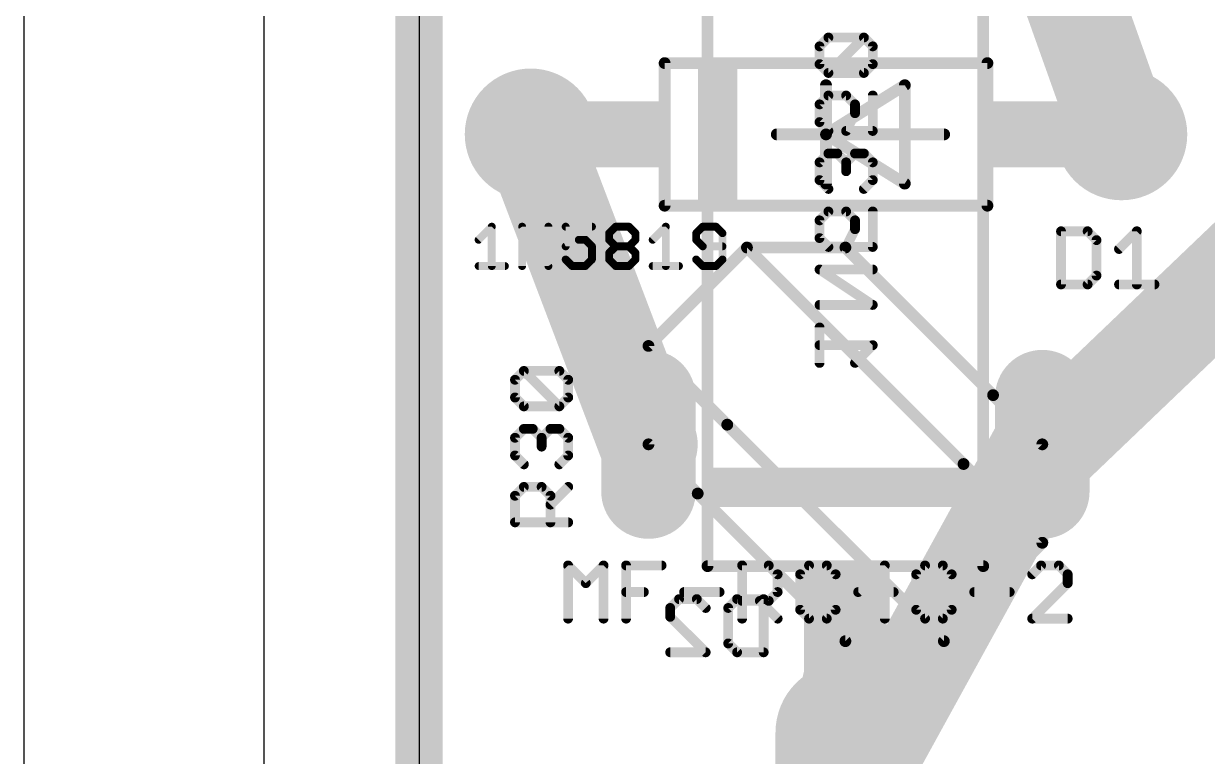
# Model space of a CAD drawing. Header units: inches. Extents: x -5 to 142, y -3 to 122.
# Drawn here: x -3.1 to 12.17, y 45.97 to 55.43 of the extents above; entities that cross this region are included whole.
import ezdxf

# ---------------------------------------------------------------- set-up
doc = ezdxf.new("R2010")
doc.units = ezdxf.units.IN
doc.header["$MEASUREMENT"] = 0
for name, color, linetype in [('1', 22, 'Continuous'), ('15', 22, 'Continuous'), ('16', 175, 'Continuous'), ('17', 82, 'Continuous'), ('2', 175, 'Continuous'), ('20', 7, 'Continuous'), ('21', 253, 'Continuous'), ('22', 253, 'Continuous'), ('25', 253, 'Continuous'), ('26', 253, 'Continuous'), ('27', 253, 'Continuous'), ('28', 253, 'Continuous'), ('51', 253, 'Continuous'), ('52', 253, 'Continuous')]:
    doc.layers.add(name, color=color, linetype=linetype)

# ---------------------------------------------------------------- blocks, each defined once
blk = doc.blocks.new('RECT')
blk.add_solid([(-0.5, -0.5), (0.5, -0.5), (-0.5, 0.5), (0.5, 0.5)])
blk = doc.blocks.new('ROUNDP')
at = {"const_width": 0.5}
blk.add_lwpolyline([(0, -0.25, 1), (0, 0.25, 1), (0, -0.25)], format="xyb", dxfattribs=at)
blk = doc.blocks.new('LONGP100')
at = {"const_width": 1}
blk.add_lwpolyline([(-0.5, 0), (0.5, 0)], dxfattribs=at)
at = {"const_width": 0.5}
for points in [[(-0.5, 0.25, 1), (-0.5, -0.25)], [(0.5, -0.25, 1), (0.5, 0.25)]]:
    blk.add_lwpolyline(points, format="xyb", dxfattribs=at)

msp = doc.modelspace()

# ---------------------------------------------------------------- linework, layer by layer
for points in [[(-3.1, -3.1), (142.1, -3.1), (142.1, 118.1), (-3.1, 118.1)], [(0, 0), (139, 0), (139, 115), (0, 115)], [(137, 106.5), (128, 106.5), (128, 85.5), (109.5, 85.5), (109.5, 80.5), (2, 80.5), (2, 34.5), (127, 34.5), (127, 9.5), (137, 9.5), (137, 34.5), (137, 80.5), (137, 85.5)]]:
    msp.add_lwpolyline(points, close=True)
at = {"layer": '1'}
for points, const_width in [([(2, 34.5), (2, 80.5)], 0.4064), ([(10.04, 56.865), (11.06, 54)], 1.27), ([(3.44, 54), (4.96, 50)], 1.27), ([(10.04, 50), (7.5, 45.38)], 1.27)]:
    msp.add_lwpolyline(points, dxfattribs=dict(at, const_width=const_width))
at = {"layer": '1', "const_width": 0.635}
for points in [[(3.7368, 54.1128, 1), (3.1432, 53.8872)], [(10.7609, 53.8935, 1), (11.3591, 54.1065)], [(10.3182, 49.847, 1), (9.7618, 50.153)], [(4.6632, 49.8872, 1), (5.2568, 50.1128)]]:
    msp.add_lwpolyline(points, format="xyb", dxfattribs=at)
at = {"layer": '15', "const_width": 0.6096}
msp.add_lwpolyline([(2, 80.5), (2, 34.5)], dxfattribs=at)
at = {"layer": '16'}
for points, const_width in [([(2, 34.5), (2, 80.5)], 0.4064), ([(10.1875, 50), (13.0625, 52.75)], 1.27), ([(10.04, 50), (10.1875, 50)], 1.27)]:
    msp.add_lwpolyline(points, dxfattribs=dict(at, const_width=const_width))
at = {"layer": '16', "const_width": 0.635}
for points in [[(10.04, 50.3175, 1), (10.04, 49.6825)], [(9.968, 50.2294, 1), (10.407, 49.7706)], [(10.1875, 49.6825, 1), (10.1875, 50.3175)]]:
    msp.add_lwpolyline(points, format="xyb", dxfattribs=at)
at = {"layer": '2', "const_width": 0.6096}
msp.add_lwpolyline([(2, 34.5), (2, 80.5)], dxfattribs=at)
at = {"layer": '20'}
msp.add_line((2, 80.5), (2, 34.5), dxfattribs=at)
at = {"layer": '21', "const_width": 0.1524}
for points in [[(5.168, 54.92), (9.332, 54.92)], [(5.168, 54.92), (5.168, 53.08)], [(9.332, 53.08), (9.332, 54.92)], [(7.25, 54), (8.266, 54.635)], [(7.25, 54.635), (7.25, 54)], [(8.266, 54.635), (8.266, 53.365)], [(6.615, 54), (7.25, 54)], [(8.266, 53.365), (7.25, 54)], [(7.25, 54), (8.774, 54)], [(7.25, 54), (7.25, 53.365)], [(9.332, 53.08), (5.168, 53.08)], [(4.96, 51.27), (6.23, 52.54)], [(6.23, 52.54), (9.024, 49.746)], [(7.5, 52.54), (6.23, 52.54)], [(9.405, 50.635), (7.5, 52.54)], [(8.77, 47.46), (5.976, 50.254)], [(7.5, 47.46), (5.595, 49.365)], [(10.04, 48.73), (8.77, 47.46)], [(8.77, 47.46), (7.5, 47.46)]]:
    msp.add_lwpolyline(points, dxfattribs=at)
at = {"layer": '21', "const_width": 0.0762}
for points in [[(5.168, 54.9581, 1), (5.168, 54.8819)], [(5.2061, 54.92, 1), (5.1299, 54.92)], [(9.3701, 54.92, 1), (9.2939, 54.92)], [(9.332, 54.8819, 1), (9.332, 54.9581)], [(7.2881, 54.635, 1), (7.2119, 54.635)], [(8.3041, 54.635, 1), (8.2279, 54.635)], [(8.2862, 54.6027, 1), (8.2458, 54.6673)], [(6.615, 54.0381, 1), (6.615, 53.9619)], [(7.2702, 54.0323, 1), (7.2298, 53.9677)], [(7.25, 54.0381, 1), (7.25, 53.9619)], [(7.2881, 54, 1), (7.2119, 54)], [(7.2298, 54.0323, 1), (7.2702, 53.9677)], [(7.25, 53.9619, 1), (7.25, 54.0381)], [(8.774, 53.9619, 1), (8.774, 54.0381)], [(7.2119, 54, 1), (7.2881, 54)], [(7.2119, 53.365, 1), (7.2881, 53.365)], [(8.2279, 53.365, 1), (8.3041, 53.365)], [(8.2458, 53.3327, 1), (8.2862, 53.3973)], [(5.168, 53.1181, 1), (5.168, 53.0419)], [(9.332, 53.0419, 1), (9.332, 53.1181)], [(5.1299, 53.08, 1), (5.2061, 53.08)], [(9.2939, 53.08, 1), (9.3701, 53.08)], [(6.23, 52.5781, 1), (6.23, 52.5019)], [(6.2569, 52.5669, 1), (6.2031, 52.5131)], [(6.2569, 52.5131, 1), (6.2031, 52.5669)], [(7.5269, 52.5669, 1), (7.4731, 52.5131)], [(7.5, 52.5019, 1), (7.5, 52.5781)], [(4.9331, 51.2969, 1), (4.9869, 51.2431)], [(9.3781, 50.6081, 1), (9.4319, 50.6619)], [(6.0029, 50.2809, 1), (5.9491, 50.2271)], [(8.9971, 49.7191, 1), (9.0509, 49.7729)], [(5.6219, 49.3919, 1), (5.5681, 49.3381)], [(10.0669, 48.7031, 1), (10.0131, 48.7569)], [(7.5, 47.4981, 1), (7.5, 47.4219)], [(7.4731, 47.4331, 1), (7.5269, 47.4869)], [(8.7431, 47.4869, 1), (8.7969, 47.4331)], [(8.7431, 47.4331, 1), (8.7969, 47.4869)], [(8.77, 47.4219, 1), (8.77, 47.4981)]]:
    msp.add_lwpolyline(points, format="xyb", dxfattribs=at)
at = {"layer": '22', "const_width": 0.1524}
for points in [[(5.722, 48.428), (5.722, 57.572)], [(9.278, 57.572), (9.278, 48.428)], [(5.722, 48.428), (9.278, 48.428)]]:
    msp.add_lwpolyline(points, dxfattribs=at)
at = {"layer": '22', "const_width": 0.0762}
for points in [[(5.722, 48.4661, 1), (5.722, 48.3899)], [(5.6839, 48.428, 1), (5.7601, 48.428)], [(9.2399, 48.428, 1), (9.3161, 48.428)], [(9.278, 48.3899, 1), (9.278, 48.4661)]]:
    msp.add_lwpolyline(points, format="xyb", dxfattribs=at)
at = {"layer": '25', "const_width": 0.127}
for points in [[(10.2815, 52.7499), (10.2815, 52.0635)], [(10.6247, 52.7499), (10.2815, 52.7499)], [(10.7391, 52.6355), (10.6247, 52.7499)], [(10.7391, 52.1779), (10.7391, 52.6355)], [(11.0299, 52.5211), (11.2587, 52.7499)], [(11.2587, 52.7499), (11.2587, 52.0635)], [(10.6247, 52.0635), (10.7391, 52.1779)], [(10.2815, 52.0635), (10.6247, 52.0635)], [(11.0299, 52.0635), (11.4875, 52.0635)], [(3.2379, 50.8333), (3.3523, 50.9477)], [(3.3523, 50.9477), (3.8099, 50.9477)], [(3.8099, 50.4901), (3.3523, 50.9477)], [(3.8099, 50.9477), (3.9243, 50.8333)], [(3.2379, 50.6045), (3.2379, 50.8333)], [(3.9243, 50.8333), (3.9243, 50.6045)], [(3.3523, 50.4901), (3.2379, 50.6045)], [(3.8099, 50.4901), (3.3523, 50.4901)], [(3.9243, 50.6045), (3.8099, 50.4901)], [(3.2379, 50.0849), (3.3523, 50.1993)], [(3.3523, 50.1993), (3.4667, 50.1993)], [(3.4667, 50.1993), (3.5811, 50.0849)], [(3.5811, 50.0849), (3.6955, 50.1993)], [(3.6955, 50.1993), (3.8099, 50.1993)], [(3.8099, 50.1993), (3.9243, 50.0849)], [(3.2379, 49.8561), (3.2379, 50.0849)], [(3.5811, 50.0849), (3.5811, 49.9705)], [(3.9243, 50.0849), (3.9243, 49.8561)], [(3.3523, 49.7417), (3.2379, 49.8561)], [(3.9243, 49.8561), (3.8099, 49.7417)], [(3.2379, 49.3364), (3.3523, 49.4508)], [(3.3523, 49.4508), (3.5811, 49.4508)], [(3.5811, 49.4508), (3.6955, 49.3364)], [(3.6955, 49.222), (3.9243, 49.4508)], [(3.2379, 48.9933), (3.2379, 49.3364)], [(3.6955, 49.3364), (3.6955, 48.9933)], [(3.9243, 48.9933), (3.2379, 48.9933)]]:
    msp.add_lwpolyline(points, dxfattribs=at)
at = {"layer": '25', "const_width": 0.0635}
for points in [[(10.3133, 52.7499, 1), (10.2498, 52.7499)], [(10.2815, 52.7816, 1), (10.2815, 52.7181)], [(10.6471, 52.7723, 1), (10.6022, 52.7274)], [(10.6247, 52.7181, 1), (10.6247, 52.7816)], [(10.7708, 52.6355, 1), (10.7073, 52.6355)], [(10.7166, 52.613, 1), (10.7615, 52.6579)], [(11.2905, 52.7499, 1), (11.227, 52.7499)], [(11.2812, 52.7274, 1), (11.2363, 52.7723)], [(11.0075, 52.5435, 1), (11.0524, 52.4986)], [(10.7615, 52.1554, 1), (10.7166, 52.2003)], [(10.2815, 52.0953, 1), (10.2815, 52.0318)], [(10.2498, 52.0635, 1), (10.3133, 52.0635)], [(10.6022, 52.086, 1), (10.6471, 52.041)], [(10.6247, 52.0318, 1), (10.6247, 52.0953)], [(10.7073, 52.1779, 1), (10.7708, 52.1779)], [(11.0299, 52.0953, 1), (11.0299, 52.0318)], [(11.227, 52.0635, 1), (11.2905, 52.0635)], [(11.4875, 52.0318, 1), (11.4875, 52.0953)], [(3.3523, 50.9794, 1), (3.3523, 50.9159)], [(3.3748, 50.9701, 1), (3.3299, 50.9252)], [(3.3748, 50.9252, 1), (3.3299, 50.9701)], [(3.8324, 50.9701, 1), (3.7875, 50.9252)], [(3.8099, 50.9159, 1), (3.8099, 50.9794)], [(3.2697, 50.8333, 1), (3.2062, 50.8333)], [(3.2155, 50.8557, 1), (3.2604, 50.8108)], [(3.9561, 50.8333, 1), (3.8926, 50.8333)], [(3.9018, 50.8108, 1), (3.9468, 50.8557)], [(3.2062, 50.6045, 1), (3.2697, 50.6045)], [(3.2604, 50.6269, 1), (3.2155, 50.582)], [(3.3523, 50.5218, 1), (3.3523, 50.4583)], [(3.3299, 50.4676, 1), (3.3748, 50.5125)], [(3.7875, 50.5125, 1), (3.8324, 50.4676)], [(3.7875, 50.4676, 1), (3.8324, 50.5125)], [(3.8099, 50.4583, 1), (3.8099, 50.5218)], [(3.8926, 50.6045, 1), (3.9561, 50.6045)], [(3.9468, 50.582, 1), (3.9018, 50.6269)], [(3.3523, 50.231, 1), (3.3523, 50.1675)], [(3.3748, 50.1768, 1), (3.3299, 50.2217)], [(3.4892, 50.2217, 1), (3.4443, 50.1768)], [(3.4667, 50.1675, 1), (3.4667, 50.231)], [(3.6955, 50.231, 1), (3.6955, 50.1675)], [(3.718, 50.1768, 1), (3.6731, 50.2217)], [(3.8324, 50.2217, 1), (3.7875, 50.1768)], [(3.8099, 50.1675, 1), (3.8099, 50.231)], [(3.2697, 50.0849, 1), (3.2062, 50.0849)], [(3.2155, 50.1073, 1), (3.2604, 50.0624)], [(3.6129, 50.0849, 1), (3.5494, 50.0849)], [(3.5587, 50.1073, 1), (3.6036, 50.0624)], [(3.5587, 50.0624, 1), (3.6036, 50.1073)], [(3.9561, 50.0849, 1), (3.8926, 50.0849)], [(3.9018, 50.0624, 1), (3.9468, 50.1073)], [(3.5494, 49.9705, 1), (3.6129, 49.9705)], [(3.2062, 49.8561, 1), (3.2697, 49.8561)], [(3.2604, 49.8785, 1), (3.2155, 49.8336)], [(3.3299, 49.7192, 1), (3.3748, 49.7641)], [(3.7875, 49.7641, 1), (3.8324, 49.7192)], [(3.8926, 49.8561, 1), (3.9561, 49.8561)], [(3.9468, 49.8336, 1), (3.9018, 49.8785)], [(3.3523, 49.4826, 1), (3.3523, 49.4191)], [(3.3748, 49.4284, 1), (3.3299, 49.4733)], [(3.6036, 49.4733, 1), (3.5587, 49.4284)], [(3.5811, 49.4191, 1), (3.5811, 49.4826)], [(3.9468, 49.4284, 1), (3.9018, 49.4733)], [(3.2697, 49.3364, 1), (3.2062, 49.3364)], [(3.2155, 49.3589, 1), (3.2604, 49.314)], [(3.7273, 49.3364, 1), (3.6638, 49.3364)], [(3.6731, 49.314, 1), (3.718, 49.3589)], [(3.6731, 49.2445, 1), (3.718, 49.1996)], [(3.2379, 49.025, 1), (3.2379, 48.9615)], [(3.2062, 48.9933, 1), (3.2697, 48.9933)], [(3.6638, 48.9933, 1), (3.7273, 48.9933)], [(3.9243, 48.9615, 1), (3.9243, 49.025)]]:
    msp.add_lwpolyline(points, format="xyb", dxfattribs=at)
at = {"layer": '26', "const_width": 0.0635}
for points in [[(5.2717, 47.8882, 1), (5.2082, 47.8882)], [(5.3544, 48.0344, 1), (5.3544, 47.9709)], [(5.3768, 47.9802, 1), (5.3319, 48.0251)], [(5.6056, 48.0251, 1), (5.5607, 47.9802)], [(5.5832, 47.9709, 1), (5.5832, 48.0344)], [(6.0202, 47.8882, 1), (5.9567, 47.8882)], [(6.1028, 48.0344, 1), (6.1028, 47.9709)], [(6.1253, 47.9802, 1), (6.0804, 48.0251)], [(6.4778, 48.0026, 1), (6.4143, 48.0026)], [(6.446, 47.9709, 1), (6.446, 48.0344)], [(5.2082, 47.7738, 1), (5.2717, 47.7738)], [(5.2175, 47.9107, 1), (5.2624, 47.8658)], [(5.2624, 47.7963, 1), (5.2175, 47.7514)], [(5.6751, 47.8658, 1), (5.72, 47.9107)], [(5.966, 47.9107, 1), (6.0109, 47.8658)], [(6.0109, 47.4531, 1), (5.966, 47.4082)], [(5.24, 47.348, 1), (5.24, 47.2845)], [(5.6751, 47.2938, 1), (5.72, 47.3387)], [(5.6976, 47.2845, 1), (5.6976, 47.348)], [(5.9567, 47.4306, 1), (6.0202, 47.4306)], [(6.1028, 47.348, 1), (6.1028, 47.2845)], [(6.0804, 47.2938, 1), (6.1253, 47.3387)], [(6.4143, 47.3163, 1), (6.4778, 47.3163)], [(6.446, 47.2845, 1), (6.446, 47.348)]]:
    msp.add_lwpolyline(points, format="xyb", dxfattribs=at)
at = {"layer": '26', "const_width": 0.127}
for points in [[(5.24, 47.8882), (5.3544, 48.0026)], [(5.24, 47.7738), (5.24, 47.8882)], [(5.3544, 48.0026), (5.5832, 48.0026)], [(5.5832, 48.0026), (5.6976, 47.8882)], [(5.9884, 47.8882), (6.1028, 48.0026)], [(5.9884, 47.4306), (5.9884, 47.8882)], [(6.1028, 48.0026), (6.446, 48.0026)], [(6.446, 48.0026), (6.446, 47.3163)], [(5.6976, 47.3163), (5.24, 47.7738)], [(6.1028, 47.3163), (5.9884, 47.4306)], [(5.24, 47.3163), (5.6976, 47.3163)], [(6.446, 47.3163), (6.1028, 47.3163)]]:
    msp.add_lwpolyline(points, dxfattribs=at)
at = {"layer": '27'}
for points, const_width in [([(2.7688, 52.6398), (2.9383, 52.8092)], 0.1016), ([(2.9383, 52.8092), (2.9383, 52.3008)], 0.1016), ([(3.3301, 52.3008), (3.3301, 52.8092)], 0.1016), ([(3.3301, 52.8092), (3.6691, 52.3008)], 0.1016), ([(3.6691, 52.3008), (3.6691, 52.8092)], 0.1016), ([(4.2304, 52.8092), (3.8914, 52.8092)], 0.1016), ([(3.8914, 52.8092), (3.8914, 52.555)], 0.1016), ([(4.4527, 52.7245), (4.5375, 52.8092)], 0.1016), ([(4.5375, 52.8092), (4.7069, 52.8092)], 0.1016), ([(4.7069, 52.8092), (4.7917, 52.7245)], 0.1016), ([(5.014, 52.6398), (5.1835, 52.8092)], 0.1016), ([(5.1835, 52.8092), (5.1835, 52.3008)], 0.1016), ([(5.6601, 52.8092), (5.5753, 52.7245)], 0.1016), ([(5.8296, 52.8092), (5.6601, 52.8092)], 0.1016), ([(5.9143, 52.7245), (5.8296, 52.8092)], 0.1016), ([(3.8914, 52.555), (4.0609, 52.6398)], 0.1016), ([(4.0609, 52.6398), (4.1456, 52.6398)], 0.1016), ([(4.1456, 52.6398), (4.2304, 52.555)], 0.1016), ([(4.4527, 52.6398), (4.4527, 52.7245)], 0.1016), ([(4.5375, 52.555), (4.4527, 52.6398)], 0.1016), ([(4.7917, 52.6398), (4.7069, 52.555)], 0.1016), ([(4.7917, 52.7245), (4.7917, 52.6398)], 0.1016), ([(5.5753, 52.7245), (5.5753, 52.6398)], 0.1016), ([(5.5753, 52.6398), (5.6601, 52.555)], 0.1016), ([(5.9143, 52.3855), (5.9143, 52.7245)], 0.1016), ([(4.2304, 52.555), (4.2304, 52.3855)], 0.1016), ([(4.4527, 52.4703), (4.5375, 52.555)], 0.1016), ([(4.5375, 52.555), (4.7069, 52.555)], 0.1016), ([(4.7069, 52.555), (4.7917, 52.4703)], 0.1016), ([(5.6601, 52.555), (5.9143, 52.555)], 0.1016), ([(3.9762, 52.3008), (3.8914, 52.3855)], 0.1016), ([(4.2304, 52.3855), (4.1456, 52.3008)], 0.1016), ([(4.4527, 52.3855), (4.4527, 52.4703)], 0.1016), ([(4.5375, 52.3008), (4.4527, 52.3855)], 0.1016), ([(4.7917, 52.3855), (4.7069, 52.3008)], 0.1016), ([(4.7917, 52.4703), (4.7917, 52.3855)], 0.1016), ([(5.5753, 52.3855), (5.6601, 52.3008)], 0.1016), ([(5.8296, 52.3008), (5.9143, 52.3855)], 0.1016), ([(2.7688, 52.3008), (3.1078, 52.3008)], 0.1016), ([(4.1456, 52.3008), (3.9762, 52.3008)], 0.1016), ([(4.7069, 52.3008), (4.5375, 52.3008)], 0.1016), ([(5.014, 52.3008), (5.353, 52.3008)], 0.1016), ([(5.6601, 52.3008), (5.8296, 52.3008)], 0.1016), ([(3.9228, 47.7507), (3.9228, 48.4371)], 0.127), ([(3.9228, 48.4371), (4.1516, 48.2083)], 0.127), ([(4.1516, 48.2083), (4.3803, 48.4371)], 0.127), ([(4.3803, 48.4371), (4.3803, 47.7507)], 0.127), ([(4.6712, 47.7507), (4.6712, 48.4371)], 0.127), ([(4.6712, 48.4371), (5.1288, 48.4371)], 0.127), ([(6.168, 47.7507), (6.168, 48.4371)], 0.127), ([(6.168, 48.4371), (6.5112, 48.4371)], 0.127), ([(6.5112, 48.4371), (6.6256, 48.3227)], 0.127), ([(6.9164, 48.3227), (7.0308, 48.4371)], 0.127), ([(7.0308, 48.4371), (7.2596, 48.4371)], 0.127), ([(7.2596, 48.4371), (7.374, 48.3227)], 0.127), ([(8.008, 48.4371), (7.6648, 48.0939)], 0.127), ([(8.008, 47.7507), (8.008, 48.4371)], 0.127), ([(8.4133, 48.3227), (8.5277, 48.4371)], 0.127), ([(8.5277, 48.4371), (8.7564, 48.4371)], 0.127), ([(8.7564, 48.4371), (8.8708, 48.3227)], 0.127), ([(10.0245, 48.4371), (9.9101, 48.3227)], 0.127), ([(10.2533, 48.4371), (10.0245, 48.4371)], 0.127), ([(10.3677, 48.3227), (10.2533, 48.4371)], 0.127), ([(6.6256, 48.3227), (6.6256, 48.0939)], 0.127), ([(6.9164, 47.8651), (6.9164, 48.3227)], 0.127), ([(6.9164, 47.8651), (7.374, 48.3227)], 0.127), ([(7.374, 48.3227), (7.374, 47.8651)], 0.127), ([(8.4133, 47.8651), (8.4133, 48.3227)], 0.127), ([(8.4133, 47.8651), (8.8708, 48.3227)], 0.127), ([(8.8708, 48.3227), (8.8708, 47.8651)], 0.127), ([(9.9101, 47.7507), (10.3677, 48.2083)], 0.127), ([(10.3677, 48.2083), (10.3677, 48.3227)], 0.127), ([(4.6712, 48.0939), (4.9, 48.0939)], 0.127), ([(5.4196, 48.0939), (5.8772, 48.0939)], 0.127), ([(6.6256, 48.0939), (6.5112, 47.9795)], 0.127), ([(7.6648, 48.0939), (8.1224, 48.0939)], 0.127), ([(9.1617, 48.0939), (9.6193, 48.0939)], 0.127), ([(6.5112, 47.9795), (6.168, 47.9795)], 0.127), ([(6.3968, 47.9795), (6.6256, 47.7507)], 0.127), ([(7.0308, 47.7507), (6.9164, 47.8651)], 0.127), ([(7.2596, 47.7507), (7.0308, 47.7507)], 0.127), ([(7.374, 47.8651), (7.2596, 47.7507)], 0.127), ([(8.5277, 47.7507), (8.4133, 47.8651)], 0.127), ([(8.7564, 47.7507), (8.5277, 47.7507)], 0.127), ([(8.8708, 47.8651), (8.7564, 47.7507)], 0.127), ([(10.3677, 47.7507), (9.9101, 47.7507)], 0.127)]:
    msp.add_lwpolyline(points, dxfattribs=dict(at, const_width=const_width))
for points, const_width in [([(2.9637, 52.8092, 1), (2.9129, 52.8092)], 0.0508), ([(2.9562, 52.7913, 1), (2.9203, 52.8272)], 0.0508), ([(3.3555, 52.8092, 1), (3.3047, 52.8092)], 0.0508), ([(3.3512, 52.8233, 1), (3.309, 52.7951)], 0.0508), ([(3.6945, 52.8092, 1), (3.6437, 52.8092)], 0.0508), ([(3.8914, 52.8346, 1), (3.8914, 52.7838)], 0.0508), ([(3.9168, 52.8092, 1), (3.866, 52.8092)], 0.0508), ([(4.2304, 52.7838, 1), (4.2304, 52.8346)], 0.0508), ([(4.5375, 52.8346, 1), (4.5375, 52.7838)], 0.0508), ([(4.5554, 52.7913, 1), (4.5195, 52.8272)], 0.0508), ([(4.7249, 52.8272, 1), (4.689, 52.7913)], 0.0508), ([(4.7069, 52.7838, 1), (4.7069, 52.8346)], 0.0508), ([(5.2089, 52.8092, 1), (5.1581, 52.8092)], 0.0508), ([(5.2015, 52.7913, 1), (5.1656, 52.8272)], 0.0508), ([(5.6601, 52.8346, 1), (5.6601, 52.7838)], 0.0508), ([(5.678, 52.7913, 1), (5.6421, 52.8272)], 0.0508), ([(5.8475, 52.8272, 1), (5.8116, 52.7913)], 0.0508), ([(5.8296, 52.7838, 1), (5.8296, 52.8346)], 0.0508), ([(2.7508, 52.6577, 1), (2.7868, 52.6218)], 0.0508), ([(4.0609, 52.6652, 1), (4.0609, 52.6144)], 0.0508), ([(4.0723, 52.617, 1), (4.0495, 52.6625)], 0.0508), ([(4.1636, 52.6577, 1), (4.1277, 52.6218)], 0.0508), ([(4.1456, 52.6144, 1), (4.1456, 52.6652)], 0.0508), ([(4.4781, 52.7245, 1), (4.4273, 52.7245)], 0.0508), ([(4.4348, 52.7425, 1), (4.4707, 52.7065)], 0.0508), ([(4.4707, 52.6577, 1), (4.4348, 52.6218)], 0.0508), ([(4.8171, 52.7245, 1), (4.7663, 52.7245)], 0.0508), ([(4.7737, 52.7065, 1), (4.8096, 52.7425)], 0.0508), ([(4.8096, 52.6218, 1), (4.7737, 52.6577)], 0.0508), ([(4.9961, 52.6577, 1), (5.032, 52.6218)], 0.0508), ([(5.6007, 52.7245, 1), (5.5499, 52.7245)], 0.0508), ([(5.5574, 52.7425, 1), (5.5933, 52.7065)], 0.0508), ([(5.5933, 52.6577, 1), (5.5574, 52.6218)], 0.0508), ([(5.9397, 52.7245, 1), (5.8889, 52.7245)], 0.0508), ([(5.8963, 52.7065, 1), (5.9323, 52.7425)], 0.0508), ([(3.866, 52.555, 1), (3.9168, 52.555)], 0.0508), ([(3.8801, 52.5777, 1), (3.9028, 52.5323)], 0.0508), ([(4.2558, 52.555, 1), (4.205, 52.555)], 0.0508), ([(4.2124, 52.5371, 1), (4.2483, 52.573)], 0.0508), ([(4.4273, 52.6398, 1), (4.4781, 52.6398)], 0.0508), ([(4.5375, 52.5804, 1), (4.5375, 52.5296)], 0.0508), ([(4.5554, 52.5371, 1), (4.5195, 52.573)], 0.0508), ([(4.5195, 52.5371, 1), (4.5554, 52.573)], 0.0508), ([(4.7249, 52.573, 1), (4.689, 52.5371)], 0.0508), ([(4.689, 52.573, 1), (4.7249, 52.5371)], 0.0508), ([(4.7069, 52.5296, 1), (4.7069, 52.5804)], 0.0508), ([(4.7663, 52.6398, 1), (4.8171, 52.6398)], 0.0508), ([(5.5499, 52.6398, 1), (5.6007, 52.6398)], 0.0508), ([(5.6601, 52.5804, 1), (5.6601, 52.5296)], 0.0508), ([(5.6421, 52.5371, 1), (5.678, 52.573)], 0.0508), ([(5.9143, 52.5296, 1), (5.9143, 52.5804)], 0.0508), ([(3.9094, 52.4035, 1), (3.8735, 52.3676)], 0.0508), ([(4.205, 52.3855, 1), (4.2558, 52.3855)], 0.0508), ([(4.2483, 52.3676, 1), (4.2124, 52.4035)], 0.0508), ([(4.4781, 52.4703, 1), (4.4273, 52.4703)], 0.0508), ([(4.4273, 52.3855, 1), (4.4781, 52.3855)], 0.0508), ([(4.4348, 52.4882, 1), (4.4707, 52.4523)], 0.0508), ([(4.4707, 52.4035, 1), (4.4348, 52.3676)], 0.0508), ([(4.8171, 52.4703, 1), (4.7663, 52.4703)], 0.0508), ([(4.7663, 52.3855, 1), (4.8171, 52.3855)], 0.0508), ([(4.7737, 52.4523, 1), (4.8096, 52.4882)], 0.0508), ([(4.8096, 52.3676, 1), (4.7737, 52.4035)], 0.0508), ([(5.5933, 52.4035, 1), (5.5574, 52.3676)], 0.0508), ([(5.8889, 52.3855, 1), (5.9397, 52.3855)], 0.0508), ([(5.9323, 52.3676, 1), (5.8963, 52.4035)], 0.0508), ([(2.7688, 52.3262, 1), (2.7688, 52.2754)], 0.0508), ([(2.9129, 52.3008, 1), (2.9637, 52.3008)], 0.0508), ([(3.1078, 52.2754, 1), (3.1078, 52.3262)], 0.0508), ([(3.3047, 52.3008, 1), (3.3555, 52.3008)], 0.0508), ([(3.6437, 52.3008, 1), (3.6945, 52.3008)], 0.0508), ([(3.6479, 52.2867, 1), (3.6902, 52.3149)], 0.0508), ([(3.9762, 52.3262, 1), (3.9762, 52.2754)], 0.0508), ([(3.9582, 52.2828, 1), (3.9941, 52.3188)], 0.0508), ([(4.1277, 52.3188, 1), (4.1636, 52.2828)], 0.0508), ([(4.1456, 52.2754, 1), (4.1456, 52.3262)], 0.0508), ([(4.5375, 52.3262, 1), (4.5375, 52.2754)], 0.0508), ([(4.5195, 52.2828, 1), (4.5554, 52.3188)], 0.0508), ([(4.689, 52.3188, 1), (4.7249, 52.2828)], 0.0508), ([(4.7069, 52.2754, 1), (4.7069, 52.3262)], 0.0508), ([(5.014, 52.3262, 1), (5.014, 52.2754)], 0.0508), ([(5.1581, 52.3008, 1), (5.2089, 52.3008)], 0.0508), ([(5.353, 52.2754, 1), (5.353, 52.3262)], 0.0508), ([(5.6601, 52.3262, 1), (5.6601, 52.2754)], 0.0508), ([(5.6421, 52.2828, 1), (5.678, 52.3188)], 0.0508), ([(5.8116, 52.3188, 1), (5.8475, 52.2828)], 0.0508), ([(5.8296, 52.2754, 1), (5.8296, 52.3262)], 0.0508), ([(3.9545, 48.4371, 1), (3.891, 48.4371)], 0.0635), ([(3.9452, 48.4595, 1), (3.9003, 48.4146)], 0.0635), ([(4.4121, 48.4371, 1), (4.3486, 48.4371)], 0.0635), ([(4.4028, 48.4146, 1), (4.3579, 48.4595)], 0.0635), ([(4.7029, 48.4371, 1), (4.6394, 48.4371)], 0.0635), ([(4.6712, 48.4688, 1), (4.6712, 48.4053)], 0.0635), ([(5.1288, 48.4053, 1), (5.1288, 48.4688)], 0.0635), ([(6.168, 48.4688, 1), (6.168, 48.4053)], 0.0635), ([(6.1998, 48.4371, 1), (6.1363, 48.4371)], 0.0635), ([(6.5336, 48.4595, 1), (6.4887, 48.4146)], 0.0635), ([(6.5112, 48.4053, 1), (6.5112, 48.4688)], 0.0635), ([(7.0308, 48.4688, 1), (7.0308, 48.4053)], 0.0635), ([(7.0533, 48.4146, 1), (7.0084, 48.4595)], 0.0635), ([(7.2821, 48.4595, 1), (7.2372, 48.4146)], 0.0635), ([(7.2596, 48.4053, 1), (7.2596, 48.4688)], 0.0635), ([(8.0398, 48.4371, 1), (7.9763, 48.4371)], 0.0635), ([(8.0305, 48.4146, 1), (7.9856, 48.4595)], 0.0635), ([(8.5277, 48.4688, 1), (8.5277, 48.4053)], 0.0635), ([(8.5501, 48.4146, 1), (8.5052, 48.4595)], 0.0635), ([(8.7789, 48.4595, 1), (8.734, 48.4146)], 0.0635), ([(8.7564, 48.4053, 1), (8.7564, 48.4688)], 0.0635), ([(10.0245, 48.4688, 1), (10.0245, 48.4053)], 0.0635), ([(10.0469, 48.4146, 1), (10.002, 48.4595)], 0.0635), ([(10.2757, 48.4595, 1), (10.2308, 48.4146)], 0.0635), ([(10.2533, 48.4053, 1), (10.2533, 48.4688)], 0.0635), ([(4.1291, 48.2307, 1), (4.174, 48.1858)], 0.0635), ([(4.1291, 48.1858, 1), (4.174, 48.2307)], 0.0635), ([(6.6573, 48.3227, 1), (6.5938, 48.3227)], 0.0635), ([(6.6031, 48.3002, 1), (6.648, 48.3451)], 0.0635), ([(6.9482, 48.3227, 1), (6.8847, 48.3227)], 0.0635), ([(6.894, 48.3451, 1), (6.9389, 48.3002)], 0.0635), ([(7.4058, 48.3227, 1), (7.3423, 48.3227)], 0.0635), ([(7.3516, 48.3002, 1), (7.3965, 48.3451)], 0.0635), ([(7.3965, 48.3002, 1), (7.3516, 48.3451)], 0.0635), ([(8.445, 48.3227, 1), (8.3815, 48.3227)], 0.0635), ([(8.3908, 48.3451, 1), (8.4357, 48.3002)], 0.0635), ([(8.9026, 48.3227, 1), (8.8391, 48.3227)], 0.0635), ([(8.8484, 48.3002, 1), (8.8933, 48.3451)], 0.0635), ([(8.8933, 48.3002, 1), (8.8484, 48.3451)], 0.0635), ([(9.8876, 48.3451, 1), (9.9325, 48.3002)], 0.0635), ([(10.3994, 48.3227, 1), (10.3359, 48.3227)], 0.0635), ([(10.3452, 48.3002, 1), (10.3901, 48.3451)], 0.0635), ([(10.3901, 48.1858, 1), (10.3452, 48.2307)], 0.0635), ([(4.6712, 48.1256, 1), (4.6712, 48.0621)], 0.0635), ([(4.9, 48.0621, 1), (4.9, 48.1256)], 0.0635), ([(5.4196, 48.1256, 1), (5.4196, 48.0621)], 0.0635), ([(5.8772, 48.0621, 1), (5.8772, 48.1256)], 0.0635), ([(6.5938, 48.0939, 1), (6.6573, 48.0939)], 0.0635), ([(6.648, 48.0714, 1), (6.6031, 48.1163)], 0.0635), ([(7.6648, 48.1256, 1), (7.6648, 48.0621)], 0.0635), ([(7.6424, 48.1163, 1), (7.6873, 48.0714)], 0.0635), ([(8.1224, 48.0621, 1), (8.1224, 48.1256)], 0.0635), ([(9.1617, 48.1256, 1), (9.1617, 48.0621)], 0.0635), ([(9.6193, 48.0621, 1), (9.6193, 48.1256)], 0.0635), ([(10.3359, 48.2083, 1), (10.3994, 48.2083)], 0.0635), ([(6.168, 48.0112, 1), (6.168, 47.9477)], 0.0635), ([(6.4193, 48.0019, 1), (6.3743, 47.957)], 0.0635), ([(6.4887, 48.0019, 1), (6.5336, 47.957)], 0.0635), ([(6.5112, 47.9477, 1), (6.5112, 48.0112)], 0.0635), ([(6.6031, 47.7282, 1), (6.648, 47.7732)], 0.0635), ([(6.8847, 47.8651, 1), (6.9482, 47.8651)], 0.0635), ([(6.9389, 47.8875, 1), (6.894, 47.8426)], 0.0635), ([(6.894, 47.8875, 1), (6.9389, 47.8426)], 0.0635), ([(7.0308, 47.7825, 1), (7.0308, 47.7189)], 0.0635), ([(7.0084, 47.7282, 1), (7.0533, 47.7732)], 0.0635), ([(7.2372, 47.7732, 1), (7.2821, 47.7282)], 0.0635), ([(7.2596, 47.7189, 1), (7.2596, 47.7825)], 0.0635), ([(7.3423, 47.8651, 1), (7.4058, 47.8651)], 0.0635), ([(7.3965, 47.8426, 1), (7.3516, 47.8875)], 0.0635), ([(8.3815, 47.8651, 1), (8.445, 47.8651)], 0.0635), ([(8.4357, 47.8875, 1), (8.3908, 47.8426)], 0.0635), ([(8.3908, 47.8875, 1), (8.4357, 47.8426)], 0.0635), ([(8.5277, 47.7825, 1), (8.5277, 47.7189)], 0.0635), ([(8.5052, 47.7282, 1), (8.5501, 47.7732)], 0.0635), ([(8.734, 47.7732, 1), (8.7789, 47.7282)], 0.0635), ([(8.7564, 47.7189, 1), (8.7564, 47.7825)], 0.0635), ([(8.8391, 47.8651, 1), (8.9026, 47.8651)], 0.0635), ([(8.8933, 47.8426, 1), (8.8484, 47.8875)], 0.0635), ([(9.9101, 47.7825, 1), (9.9101, 47.7189)], 0.0635), ([(9.8876, 47.7732, 1), (9.9325, 47.7282)], 0.0635), ([(10.3677, 47.7189, 1), (10.3677, 47.7825)], 0.0635), ([(3.891, 47.7507, 1), (3.9545, 47.7507)], 0.0635), ([(4.3486, 47.7507, 1), (4.4121, 47.7507)], 0.0635), ([(4.6394, 47.7507, 1), (4.7029, 47.7507)], 0.0635), ([(6.1363, 47.7507, 1), (6.1998, 47.7507)], 0.0635), ([(7.9763, 47.7507, 1), (8.0398, 47.7507)], 0.0635)]:
    msp.add_lwpolyline(points, format="xyb", dxfattribs=dict(at, const_width=const_width))
at = {"layer": '28', "const_width": 0.127}
for points in [[(7.2809, 55.2504), (7.1665, 55.136)], [(7.7385, 55.2504), (7.2809, 55.2504)], [(7.2809, 54.7928), (7.7385, 55.2504)], [(7.8529, 55.136), (7.7385, 55.2504)], [(7.1665, 55.136), (7.1665, 54.9072)], [(7.8529, 54.9072), (7.8529, 55.136)], [(7.1665, 54.9072), (7.2809, 54.7928)], [(7.7385, 54.7928), (7.8529, 54.9072)], [(7.2809, 54.7928), (7.7385, 54.7928)], [(7.2809, 54.502), (7.1665, 54.3876)], [(7.5097, 54.502), (7.2809, 54.502)], [(7.6241, 54.3876), (7.5097, 54.502)], [(7.8529, 54.502), (7.8529, 54.0444)], [(7.1665, 54.3876), (7.1665, 54.1588)], [(7.6241, 54.2732), (7.6241, 54.3876)], [(7.1665, 54.1588), (7.2809, 54.0444)], [(7.5097, 54.0444), (7.6241, 54.2732)], [(7.8529, 54.0444), (7.5097, 54.0444)], [(7.2809, 53.7536), (7.1665, 53.6392)], [(7.3953, 53.7536), (7.2809, 53.7536)], [(7.5097, 53.6392), (7.3953, 53.7536)], [(7.6241, 53.7536), (7.5097, 53.6392)], [(7.7385, 53.7536), (7.6241, 53.7536)], [(7.8529, 53.6392), (7.7385, 53.7536)], [(7.1665, 53.6392), (7.1665, 53.4104)], [(7.5097, 53.6392), (7.5097, 53.5248)], [(7.8529, 53.4104), (7.8529, 53.6392)], [(7.1665, 53.4104), (7.2809, 53.296)], [(7.7385, 53.296), (7.8529, 53.4104)], [(7.2809, 53.0052), (7.1665, 52.8908)], [(7.5097, 53.0052), (7.2809, 53.0052)], [(7.6241, 52.8908), (7.5097, 53.0052)], [(7.8529, 53.0052), (7.8529, 52.5476)], [(7.1665, 52.8908), (7.1665, 52.662)], [(7.5097, 52.5476), (7.6241, 52.7764)], [(7.6241, 52.7764), (7.6241, 52.8908)], [(7.1665, 52.662), (7.2809, 52.5476)], [(7.8529, 52.5476), (7.5097, 52.5476)], [(7.8529, 51.7992), (7.1665, 52.2568)], [(7.1665, 52.2568), (7.8529, 52.2568)], [(7.1665, 51.7992), (7.8529, 51.7992)], [(7.1665, 51.0508), (7.1665, 51.5083)], [(7.8529, 51.2795), (7.1665, 51.2795)], [(7.6241, 51.0508), (7.8529, 51.2795)]]:
    msp.add_lwpolyline(points, dxfattribs=at)
at = {"layer": '28', "const_width": 0.0635}
for points in [[(7.2809, 55.2822, 1), (7.2809, 55.2187)], [(7.3033, 55.228, 1), (7.2584, 55.2729)], [(7.7609, 55.2729, 1), (7.716, 55.228)], [(7.7609, 55.228, 1), (7.716, 55.2729)], [(7.7385, 55.2187, 1), (7.7385, 55.2822)], [(7.1982, 55.136, 1), (7.1348, 55.136)], [(7.144, 55.1585, 1), (7.189, 55.1136)], [(7.8846, 55.136, 1), (7.8211, 55.136)], [(7.8304, 55.1136, 1), (7.8753, 55.1585)], [(7.189, 54.9297, 1), (7.144, 54.8848)], [(7.8753, 54.8848, 1), (7.8304, 54.9297)], [(7.1348, 54.9072, 1), (7.1982, 54.9072)], [(7.2809, 54.8246, 1), (7.2809, 54.7611)], [(7.2584, 54.8153, 1), (7.3033, 54.7704)], [(7.2584, 54.7704, 1), (7.3033, 54.8153)], [(7.716, 54.8153, 1), (7.7609, 54.7704)], [(7.7385, 54.7611, 1), (7.7385, 54.8246)], [(7.8211, 54.9072, 1), (7.8846, 54.9072)], [(7.2809, 54.5338, 1), (7.2809, 54.4703)], [(7.3033, 54.4796, 1), (7.2584, 54.5245)], [(7.5321, 54.5245, 1), (7.4872, 54.4796)], [(7.5097, 54.4703, 1), (7.5097, 54.5338)], [(7.8846, 54.502, 1), (7.8211, 54.502)], [(7.1982, 54.3876, 1), (7.1348, 54.3876)], [(7.144, 54.4101, 1), (7.189, 54.3652)], [(7.6558, 54.3876, 1), (7.5923, 54.3876)], [(7.6016, 54.3652, 1), (7.6465, 54.4101)], [(7.189, 54.1813, 1), (7.144, 54.1364)], [(7.5923, 54.2732, 1), (7.6558, 54.2732)], [(7.6525, 54.259, 1), (7.5957, 54.2874)], [(7.1348, 54.1588, 1), (7.1982, 54.1588)], [(7.2584, 54.022, 1), (7.3033, 54.0669)], [(7.5097, 54.0762, 1), (7.5097, 54.0127)], [(7.4813, 54.0586, 1), (7.5381, 54.0302)], [(7.8211, 54.0444, 1), (7.8846, 54.0444)], [(7.8529, 54.0127, 1), (7.8529, 54.0762)], [(7.2809, 53.7853, 1), (7.2809, 53.7218)], [(7.3033, 53.7311, 1), (7.2584, 53.776)], [(7.4177, 53.776, 1), (7.3728, 53.7311)], [(7.3953, 53.7218, 1), (7.3953, 53.7853)], [(7.6241, 53.7853, 1), (7.6241, 53.7218)], [(7.6465, 53.7311, 1), (7.6016, 53.776)], [(7.7609, 53.776, 1), (7.716, 53.7311)], [(7.7385, 53.7218, 1), (7.7385, 53.7853)], [(7.1982, 53.6392, 1), (7.1348, 53.6392)], [(7.144, 53.6616, 1), (7.189, 53.6167)], [(7.5414, 53.6392, 1), (7.4779, 53.6392)], [(7.4872, 53.6616, 1), (7.5321, 53.6167)], [(7.4872, 53.6167, 1), (7.5321, 53.6616)], [(7.8846, 53.6392, 1), (7.8211, 53.6392)], [(7.8304, 53.6167, 1), (7.8753, 53.6616)], [(7.189, 53.4328, 1), (7.144, 53.3879)], [(7.1348, 53.4104, 1), (7.1982, 53.4104)], [(7.4779, 53.5248, 1), (7.5414, 53.5248)], [(7.8211, 53.4104, 1), (7.8846, 53.4104)], [(7.8753, 53.3879, 1), (7.8304, 53.4328)], [(7.2584, 53.2735, 1), (7.3033, 53.3184)], [(7.716, 53.3184, 1), (7.7609, 53.2735)], [(7.2809, 53.0369, 1), (7.2809, 52.9734)], [(7.3033, 52.9827, 1), (7.2584, 53.0276)], [(7.5321, 53.0276, 1), (7.4872, 52.9827)], [(7.5097, 52.9734, 1), (7.5097, 53.0369)], [(7.8846, 53.0052, 1), (7.8211, 53.0052)], [(7.1982, 52.8908, 1), (7.1348, 52.8908)], [(7.144, 52.9132, 1), (7.189, 52.8683)], [(7.6558, 52.8908, 1), (7.5923, 52.8908)], [(7.6525, 52.7622, 1), (7.5957, 52.7906)], [(7.6016, 52.8683, 1), (7.6465, 52.9132)], [(7.189, 52.6844, 1), (7.144, 52.6395)], [(7.1348, 52.662, 1), (7.1982, 52.662)], [(7.5923, 52.7764, 1), (7.6558, 52.7764)], [(7.2584, 52.5251, 1), (7.3033, 52.57)], [(7.5097, 52.5793, 1), (7.5097, 52.5158)], [(7.4813, 52.5618, 1), (7.5381, 52.5334)], [(7.8211, 52.5476, 1), (7.8846, 52.5476)], [(7.8529, 52.5158, 1), (7.8529, 52.5793)], [(7.1841, 52.2832, 1), (7.1489, 52.2303)], [(7.1665, 52.2885, 1), (7.1665, 52.225)], [(7.8529, 52.225, 1), (7.8529, 52.2885)], [(7.1665, 51.8309, 1), (7.1665, 51.7674)], [(7.8353, 51.7727, 1), (7.8705, 51.8256)], [(7.8529, 51.7674, 1), (7.8529, 51.8309)], [(7.1982, 51.5083, 1), (7.1348, 51.5083)], [(7.1665, 51.3113, 1), (7.1665, 51.2478)], [(7.8753, 51.2571, 1), (7.8304, 51.302)], [(7.8529, 51.2478, 1), (7.8529, 51.3113)], [(7.1348, 51.0508, 1), (7.1982, 51.0508)], [(7.6016, 51.0732, 1), (7.6465, 51.0283)]]:
    msp.add_lwpolyline(points, format="xyb", dxfattribs=at)
at = {"layer": '51'}
for points, const_width in [([(3.44, 54), (4.731, 54)], 0.85), ([(11.06, 54), (9.744, 54)], 0.85), ([(5.976, 50.254), (4.96, 51.27)], 0.1524), ([(4.96, 50), (4.96, 51.27)], 0.1524), ([(10.04, 50), (9.405, 50.635)], 0.1524), ([(5.595, 49.365), (4.96, 50)], 0.1524), ([(10.04, 48.73), (10.04, 50)], 0.1524), ([(9.024, 49.746), (10.04, 48.73)], 0.1524)]:
    msp.add_lwpolyline(points, dxfattribs=dict(at, const_width=const_width))
for points, const_width in [([(3.44, 54.2125, 1), (3.44, 53.7875)], 0.425), ([(4.731, 53.7875, 1), (4.731, 54.2125)], 0.425), ([(9.744, 54.2125, 1), (9.744, 53.7875)], 0.425), ([(11.06, 53.7875, 1), (11.06, 54.2125)], 0.425), ([(4.9981, 51.27, 1), (4.9219, 51.27)], 0.0762), ([(4.9869, 51.2969, 1), (4.9331, 51.2431)], 0.0762), ([(9.4319, 50.6619, 1), (9.3781, 50.6081)], 0.0762), ([(5.9491, 50.2271, 1), (6.0029, 50.2809)], 0.0762), ([(4.9219, 50, 1), (4.9981, 50)], 0.0762), ([(4.9869, 50.0269, 1), (4.9331, 49.9731)], 0.0762), ([(10.0781, 50, 1), (10.0019, 50)], 0.0762), ([(10.0131, 49.9731, 1), (10.0669, 50.0269)], 0.0762), ([(9.0509, 49.7729, 1), (8.9971, 49.7191)], 0.0762), ([(5.5681, 49.3381, 1), (5.6219, 49.3919)], 0.0762), ([(10.0019, 48.73, 1), (10.0781, 48.73)], 0.0762), ([(10.0131, 48.7031, 1), (10.0669, 48.7569)], 0.0762)]:
    msp.add_lwpolyline(points, format="xyb", dxfattribs=dict(at, const_width=const_width))
at = {"layer": '52', "const_width": 1.1176}
msp.add_lwpolyline([(7.5, 45.38), (7.5, 46.904)], dxfattribs=at)
at = {"layer": '52', "const_width": 0.5588}
msp.add_lwpolyline([(7.7794, 46.904, 1), (7.2206, 46.904)], format="xyb", dxfattribs=at)

# ---------------------------------------------------------------- block references
at = {"layer": '17'}
for p, xscale, yscale in [((3.44, 54), 1.7, 1.7), ((3.44, 54), 1.7, 1.7), ((11.06, 54), 1.7, 1.7), ((11.06, 54), 1.7, 1.7), ((3.44, 54), 1.5064, 1.5064), ((3.44, 54), 1.5064, 1.5064), ((11.06, 54), 1.5064, 1.5064), ((11.06, 54), 1.5064, 1.5064)]:
    msp.add_blockref('ROUNDP', p, dxfattribs=dict(at, xscale=xscale, yscale=yscale))
for name, p, xscale, yscale, rotation in [('LONGP100', (4.96, 50), 1.2192, 1.2192, 270), ('LONGP100', (4.96, 50), 1.2192, 1.2192, 270), ('LONGP100', (10.04, 50), 1.2192, 1.2192, 270), ('LONGP100', (10.04, 50), 1.2192, 1.2192, 270), ('ROUNDP', (4.96, 50), 1.2192, 1.2192, 270), ('ROUNDP', (4.96, 50), 1.2192, 1.2192, 270), ('ROUNDP', (10.04, 50), 1.2192, 1.2192, 270), ('ROUNDP', (10.04, 50), 1.2192, 1.2192, 270), ('LONGP100', (7.5, 45.38), 1.8034, 1.8034, 90), ('LONGP100', (7.5, 45.38), 1.8034, 1.8034, 90), ('ROUNDP', (7.5, 45.38), 1.8034, 1.8034, 90), ('ROUNDP', (7.5, 45.38), 1.8034, 1.8034, 90)]:
    msp.add_blockref(name, p, dxfattribs=dict(at, xscale=xscale, yscale=yscale, rotation=rotation))
at = {"layer": '21'}
for p, xscale, yscale in [((5.853, 53.985), 0.508, 1.87), ((4.8505, 54), 0.635, 0.85), ((9.6495, 54), 0.635, 0.85)]:
    msp.add_blockref('RECT', p, dxfattribs=dict(at, xscale=xscale, yscale=yscale))
at = {"layer": '22', "rotation": 90}
for p, xscale, yscale in [((7.5, 49.444), 0.508, 3.556), ((7.5, 47.7422), 1.3716, 1.0668)]:
    msp.add_blockref('RECT', p, dxfattribs=dict(at, xscale=xscale, yscale=yscale))

doc.saveas('drawing.dxf')
